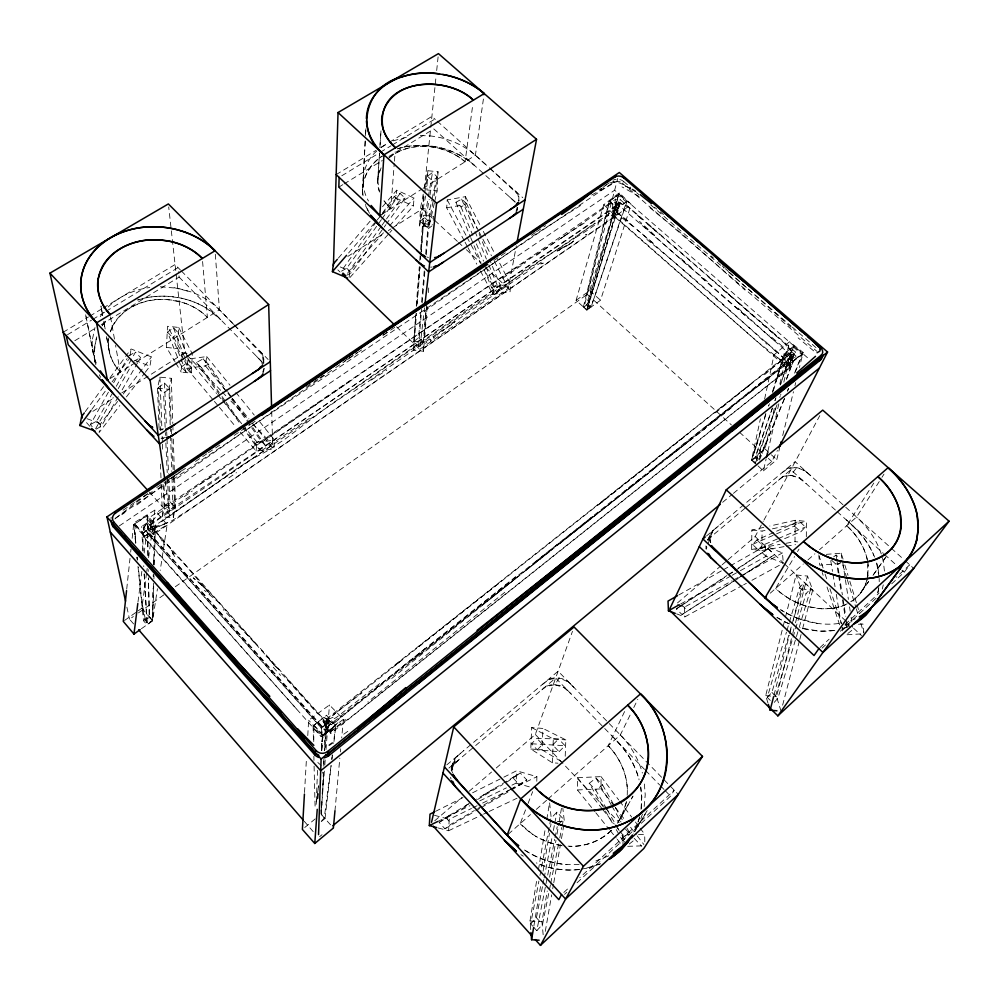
<?xml version="1.0" encoding="UTF-8"?>
<svg xmlns="http://www.w3.org/2000/svg" width="999" height="999" viewBox="0 0 999 999"><rect width="100%" height="100%" fill="white"/><g stroke="black" fill="none" stroke-linecap="round" stroke-linejoin="round"><path stroke-width="0.75" stroke-dasharray="5 3.75" d="M296.416 708.865L143.694 536.65L143.706 526.96L144.905 526.011L143.706 526.96M325.349 747.427L326.323 729.507M327.272 722.002L327.272 721.141M614.36 806.218L601.023 788.91L601.048 776.623L577.547 777.721L577.422 789.959L594.88 811.6M627.197 795.304C628.408 776.985 620.779 758.84 608.216 745.691L625.112 710.464M153.459 576.485L153.509 574.575M313.736 741.558L314.011 725.187L323.938 717.357L332.63 723.139L323.938 717.357L328.758 719.992M806.318 536.675L806.443 521.403L795.179 520.292L769.792 526.023M153.446 583.229L152.497 620.554L147.253 623.276L144.268 618.543L142.32 604.732M786.026 543.294L795.004 541.67L795.179 520.292M153.684 564.897L153.809 556.893M763.81 527.372L751.86 530.069L751.648 549.487L761.887 550.486L762.087 531.081L765.047 530.432M153.609 564.123L153.771 559.927M322.028 802.072L322.065 805.182M320.966 809.902L321.228 814.272L324.25 817.969L321.104 821.64L320.916 819.38M135.627 543.131L133.741 524.512L147.203 515.347L148.039 557.43L147.39 515.734L152.81 526.323L154.645 527.097L154.046 529.133L154.645 527.097L153.309 524.263L147.39 515.734L134.828 523.888L142.894 533.141L143.082 551.161M153.234 574.75L153.209 576.623M536.788 781.268L536.9 776.673L516.545 770.778L501.436 778.346M137.987 566.421L143.494 620.754L147.003 624.8L152.735 620.704L153.746 585.027M153.921 578.821L154.008 575.724M154.308 564.86L155.457 524.537L147.203 515.347M264.098 368.556L263.486 372.515M108.654 339.36C107.368 351.386 112.213 363.386 120.305 372.165L115.572 345.367M511.95 785.139L516.158 783.079L516.545 770.778M134.828 523.888L135.489 540.784M321.191 736.713L321.478 728.134L141.596 526.573L147.602 522.477L327.472 723.376L327.11 731.992L321.191 736.713L143.531 537.125L141.596 526.573M333.029 717.245L327.073 719.942L327.197 721.927L327.073 719.942L330.219 717.07L361.9 693.019M379.533 192.083C376.76 184.39 377.073 175.574 380.781 168.232M321.878 750.286L322.377 736.325L313.099 725.911L326.561 715.259L335.839 725.599L333.853 742.632M561.113 761.4L542.07 749.837L542.919 728.433L531.668 727.597L530.794 749.013L552.385 762.799L557.954 763.199M552.385 762.799L553.309 738.948L531.668 727.597M565.209 756.255L565.834 739.872L542.919 728.433M325.911 727.796L326.261 719.143L791.196 351.86L796.016 356.094L790.596 367.37L330.831 733.366L325.911 727.796L785.838 363.174L791.196 351.86M362.849 194.605C360.914 179.221 369.618 164.048 382.455 155.931C368.294 164.922 359.365 182.605 363.761 199.263M480.432 271.016L492.907 294.38L510.102 291.733L510.414 284.053L497.564 259.091M317.52 770.366L316.196 803.77M322.19 797.065L323.926 772.102M321.503 750.449L321.903 741.57L323.451 735.576L335.402 725.324L329.008 720.604M154.408 527.872L153.671 563.111M154.221 540.809L154.495 536.513L154.271 538.711M183.791 359.503L177.697 348.614L178.721 327.447L167.507 326.286L166.471 347.452L175 361.713M178.721 327.447L192.308 353.858L191.396 373.127L181.194 372.09L181.83 358.741M181.905 357.255L182.118 352.809L167.507 326.286M330.831 733.366L331.243 724.762L326.261 719.143M434.727 201.436L437.1 190.921L438.024 171.716L427.822 170.729L424.288 188.823M492.907 294.38L493.269 286.725L484.503 270.18M434.39 202.934L428.958 226.96L419.592 226.074L420.467 208.429L423.988 190.334M427.822 170.729L426.885 189.935L437.1 190.921M428.958 226.96L429.82 209.328L431.793 200.3M152.822 597.627L152.934 588.698M362.625 190.097L365.409 137.138M365.484 135.602L365.896 127.872M365.871 128.784L365.547 134.877M438.224 827.971L448.613 830.731L449.225 819.292L471.491 808.466M321.778 801.648L321.091 813.998L325.025 818.506L320.454 822.277M322.202 793.943L323.401 772.339M323.751 766.171L324.088 760.002M324.6 750.749L326.561 715.259M304.52 792.532L306.456 758.691M307.767 735.626L308.654 720.242L329.458 704.969L343.406 719.33L341.683 737.961M365.234 140.921L362.712 187.737M478.583 230.881L464.972 204.608L465.447 196.666L447.227 199.887L446.69 207.804L464.298 240.784M379.895 147.627L381.006 130.519L379.87 147.477M377.672 181.393L379.533 152.859M379.495 153.646L377.722 180.669L379.233 191.021M612.599 208.641L612.762 202.11L619.58 203.996L616.283 214.41L605.619 222.69L192.445 507.504L171.616 520.904L150.037 530.007L158.566 525.312M618.344 202.435L622.589 204.52M318.019 798.463L318.469 792.257M321.491 750.349L322.615 734.827L320.904 727.06L149.788 535.714L143.868 526.985L147.552 522.714L159.203 535.889L164.186 544.717L163.037 540.297L156.056 532.242M323.888 759.04L323.439 764.522M324.35 771.078L321.016 814.123L333.379 828.021M324.825 764.922L325.299 758.778M326.011 749.55L329.458 704.969M383.991 200.849L390.759 208.716L394.243 163.586M394.43 161.189L395.167 151.773M427.21 306.481L423.539 351.223L413.623 350.337L415.572 314.747M416.296 305.432L419.305 266.608M419.78 260.389L420.142 255.732M420.629 249.525L423.264 215.347L433.603 216.333L433.216 220.991M413.623 350.337L416.508 313.286M417.22 304.021L420.104 266.958M421.303 251.511L423.464 223.726L423.264 215.347M317.357 798.975L318.419 785.576M321.341 748.638L321.903 741.57L321.928 750.749M517.282 209.74L517.307 207.442M423.539 351.223L423.351 342.033L426.136 307.892M150.062 529.645L150.886 522.927L158.566 513.561L195.042 487.412L215.597 474.263M426.723 304.47L423.426 342.395L418.519 346.316L413.698 341.646L415.996 313.723M416.595 306.356L419.817 267.195M420.454 259.44L420.729 256.031M420.841 254.782L423.389 223.764L428.559 219.88L431.618 222.715M428.346 292.595L428.721 287.974M396.004 225.599L413.386 205.994L414.048 198.052L396.728 190.185L381.63 207.767M413.698 341.646L418.606 337.737L420.991 309.553M421.615 302.073L424.375 269.48M425.674 253.996L428.559 219.88M418.519 346.316L421.665 309.116M422.19 302.909L425.062 269.068M426.261 254.857L428.496 228.509L432.043 225.824M152.323 617.619L152.41 614.323M335.402 725.324L333.629 743.406M381.868 214.473L396.004 198.139L396.728 190.185M641.296 808.403L641.745 796.865L640.759 787.274M334.952 810.938L339.822 758.154M340.397 751.935L340.684 748.838M328.234 728.034L328.496 725.549L328.509 729.395L330.944 731.405L345.454 719.33M392.232 228.072L422.29 208.891L423.738 195.055M424.375 188.898L430.606 128.946M430.769 127.41L436.051 76.586M436.688 70.529L438.124 56.681M322.615 773.201L322.739 772.115M126.723 589.073L130.007 558.304M130.669 552.16L131.006 549.075M132.155 538.311L133.804 522.927L154.907 510.102L167.145 524.737L160.215 570.454M349.138 277.11L349.8 271.004L383.454 232.792M240.185 432.117L256.044 451.011L273.676 449.051L274.65 440.172L258.154 419.867M867.906 575.349L868.131 565.359M789.922 358.853L792.195 352.372L788.985 348.951M256.044 451.011L257.068 442.17L245.23 427.922M377.722 180.669L378.296 175.737L381.106 167.82M331.069 765.371L324.25 817.969M331.793 759.178L332.03 757.105M332.155 756.056L332.28 755.019M325.025 818.506L331.156 765.858M331.88 759.665L332.417 755.019M396.491 326.773L419.73 349.3L424.525 307.779M757.704 460.589L755.756 457.904L756.193 454.183L772.364 408.179M94.306 348.226L96.778 336.825M92.495 339.023L94.992 327.572M137.999 601.96L141.846 571.366M144.143 553.021L146.066 537.724L133.804 522.927M616.171 206.219L615.671 210.09L611.163 215.946L616.283 214.41L614.373 212.512M764.535 374.7L784.315 358.067L790.833 353.996L792.207 354.32L789.56 367.045L778.945 376.436L350.075 717.732L331.481 730.706M316.109 804.445L318.394 786.837M789.085 359.69L789.797 356.243M790.346 364.098L789.56 367.045L792.207 354.32M138.162 610.826L141.883 608.191L146.566 572.939M146.766 571.403L147.178 568.344M148.601 557.604L154.907 510.102M154.071 534.64L154.233 529.994M389.697 157.155C411.413 140.11 444.905 144.293 465.084 161.801L472.852 104.196M231.131 397.19L205.407 365.846L206.706 356.568L188.024 359.091L186.663 368.344L213.424 400.224M423.027 188.349L475.387 155.295L484.19 93.569M618.144 195.042L616.97 202.26L593.181 283.941L586.301 304.932L584.065 307.305L586.738 309.89L591.533 304.683L594.318 297.515L625.599 204.533L626.398 201.86L618.144 195.042L609.627 201.174L584.065 307.305M644.18 806.43L645.229 794.804L644.168 781.268M614.547 210.252L614.198 212.799L614.81 208.853L618.206 202.597M141.408 628.746L152.585 620.754L157.442 588.748M641.021 809.327L641.733 796.715L640.684 786.937M154.171 540.447L154.47 538.636M143.694 536.65L148.414 533.728L148.913 530.531L147.552 522.714L144.181 527.26M145.255 372.315L149.962 366.171L151.461 356.918L131.131 348.976L125.624 356.493M433.042 201.511L429.295 221.94L424.637 225.449L420.055 221.179L424.488 194.218M424.737 192.72L427.447 176.236L432.505 172.54L437.512 177.098L433.129 201.011M530.731 929.619L530.007 920.966L536.863 879.445M538.386 870.216L545.254 828.695M546.778 819.467L549.575 802.547L551.51 820.953M533.878 926.011L541.033 883.378M543.081 871.203L549.475 833.129M550.499 827.035L551.011 824M878.733 588.036L877.497 594.218M129.995 355.594L131.131 348.976M706.668 546.191L706.168 549.1L712.849 530.794L718.543 525.886M420.055 221.179L424.712 217.695L428.084 198.127M428.346 196.616L432.505 172.54M543.156 934.727L541.957 921.752L547.24 891.021M549.612 877.197L555.956 840.321M557.005 834.177L558.853 823.426M559.128 821.89L562.025 804.982M545.279 931.38L551.66 894.867M552.722 888.785L553.521 884.215M553.783 882.704L560.414 844.667M561.488 838.586L563.873 824.899M424.637 225.449L429.208 199.388M429.957 195.067L432.455 180.819L437.512 177.098M867.494 576.885L867.819 563.873M117.607 401.448L100.687 423.726L99.113 432.542L119.83 405.507M451.248 770.241L455.057 761.026L451.248 770.241L452.185 765.034L456.68 756.73L463.748 750.624M161.239 484.24L162.5 516.783L173.351 517.832L175.499 506.056L174.525 476.448M517.045 210.839L517.619 207.692M793.918 354.87L793.006 356.556L794.143 353.621L785.589 344.243L759.402 321.391M419.73 349.3L508.266 288.461L516.346 245.841M162.5 516.783L164.748 505.007L163.923 483.179M532.729 926.16L530.694 923.9L538.886 881.118M539.972 875.424L550.861 818.456L556.942 812.137L563.511 819.155L562.412 824.699M530.694 923.9L536.426 917.744L542.694 885.451M542.969 884.065L543.856 879.482M544.155 877.946L552.472 835.127M553.371 830.506L554.557 824.387M554.82 823.064L556.942 812.137M533.753 927.284L536.8 930.681L554.745 839.222M555.044 837.699L557.217 826.66M457.53 755.856A17.32 16.471 20.2 0 0 452.385 764.06L452.147 771.166A18.944 18.019 20.5 0 0 452.559 772.914M754.17 452.947L766.308 412.949M536.8 930.681L542.532 924.487L549.225 890.858M549.525 889.372L550.437 884.802M550.736 883.266L558.99 841.857M559.765 837.961L561.875 827.384M419.592 226.074L425.661 195.954M626.535 801.448L623.126 813.061L617.32 823.513M170.205 424.937L168.993 389.323L171.304 378.309L159.94 377.147L157.505 388.161L159.066 428.446M755.344 463.499L751.523 460.027L760.401 418.856M764.622 399.051L774.025 354.882L789.497 341.77L803.134 352.422L799.412 367.545M773.313 390.734L777.359 377.485M432.117 198.789L438.024 171.716M518.793 201.336L518.856 196.766A15.172 11.613 10.1 0 0 515.022 190.747M314.922 729.645L318.481 733.416L322.652 734.889L326.573 732.304L326.798 727.172L323.576 722.689L326.448 726.797L323.351 719.954L325.499 725.749L322.003 719.392L326.798 727.172M626.398 201.86L619.268 206.743L615.621 210.964L612.487 224.725L586.738 309.89M756.98 464.935L751.648 459.99L765.034 448.976L774.687 406.693M779.844 384.053L789.497 341.77M758.041 465.921L763.373 470.854L766.146 458.828M767.881 451.323L778.983 403.209M783.84 382.167L787.649 365.634L803.134 352.422M883.266 584.89L882.791 586.937A68.744 56.731 29.7 0 1 882.279 588.985M775.836 381.768L780.781 365.572L785.689 353.796L783.878 359.24M583.404 306.93L609.265 200.974L618.955 194.38L627.047 201.423L591.083 307.055L586.863 310.077L576.098 300.324L603.796 204.695L619.293 192.857L631.168 204.308L600.536 300.237L586.925 309.99L583.404 306.93L587.624 303.908L618.955 194.38M452.385 764.06L450.861 770.291A17.145 16.346 20.6 0 1 455.956 762.137M763.373 470.854L776.76 459.752L779.72 447.652M782.692 435.564L793.468 391.72M794.954 385.676L795.704 382.654M767.919 702.884L765.696 695.616L782.791 627.759M783.179 626.248L785.077 618.706M785.451 617.195L796.091 574.974L807.504 576.073L812.711 590.034L802.16 630.419M639.66 817.294L633.753 832.916M773.975 695.192L789.297 635.327M789.672 633.828L791.595 626.348M793.119 620.354L801.161 588.923L796.091 574.974M781.056 711.163L776.498 696.615L792.394 634.84M792.781 633.329L793.943 628.808M795.491 622.789L807.504 576.073M782.617 705.182L799.425 640.883M799.824 639.385L801.772 631.905M175.312 586.738L587.275 294.343L617.757 178.409M612.474 211.488L615.759 199.138L620.167 202.947L616.833 215.272L153.346 534.715L148.901 529.807L612.474 211.488L616.833 215.272M626.223 802.709L621.366 816.757L617.332 823.351M451.623 771.278L453.234 765.259L460.539 758.291M612.712 215.01L616.008 202.672L620.317 199.725L795.529 352.11L790.122 363.411L785.926 366.758L612.712 215.01L616.995 212.063L620.317 199.725M788.848 368.206L790.122 365.334M773.863 388.449L772.664 392.207M756.218 446.191L759.302 436.451M263.174 363.574L263.786 359.578L262.937 355.619A17.657 14.423 -1 0 0 259.99 351.198M639.722 816.77L637.449 824.562L633.541 833.116M770.304 700.399L767.282 697.452L786.45 632.117M786.887 630.644L799.525 587.574L804.357 582.467L810.851 588.511L798.401 630.044M767.282 697.452L771.89 692.407L804.357 582.467M775.549 695.941L806.031 593.656L810.851 588.511M114.91 518.968A7.617 6.469 -11 0 1 116.571 517.457L613.598 182.268A6.256 4.708 13.8 0 1 622.327 183.167L623.638 181.468A7.742 5.832 13.8 0 0 613.261 180.132M627.047 201.423L617.37 208.054L586.863 310.077L615.696 216.221L631.168 204.308M774.2 702.397L777.946 698.276L797.951 631.53M768.356 406.131L768.668 405.094M576.098 300.324L589.735 290.647L619.293 192.857M516.058 211.338L517.282 207.293M592.907 288.511L588.798 301.785M751.523 460.027L766.033 412.749M772.389 392.07L784.178 353.658L793.681 346.141L802.634 353.908L794.467 374.001M794.555 373.189L801.822 354.645L793.044 346.653L780.369 384.952M325.324 723.875L327.173 719.605M642.444 814.048L639.897 821.415L634.602 831.742L647.04 811.051M784.203 359.503L788.223 363.711L789.897 362.462L789.11 363.798L780.556 359.89L758.278 342.445L613.124 214.723L616.321 212.475L618.493 202.048L628.433 207.268L642.257 219.48M777.497 376.723L779.732 369.83L779.095 371.815M708.741 540.434L712.849 530.794L708.328 539.173M755.369 462.599L751.76 460.164L754.595 450.899M781.63 363.848L786.063 352.185L793.044 346.653M769.48 403.733L768.78 405.806M772.402 408.004L755.681 456.605L758.541 459.203M774.937 400.636L775.948 397.689M780.506 384.44L793.681 346.141M774.999 400.562L775.761 398.351M613.124 214.723L614.173 212.163M866.982 579.845C864.435 588.748 858.778 596.94 850.736 601.673M713.511 530.094A14.96 12.587 25.6 0 0 711.076 532.979L709.59 538.261L710.726 544.23M496.278 767.969L535.339 734.452L572.477 631.343M454.158 322.764L454.845 320.904L445.454 328.833L445.591 327.734L442.507 331.094L442.657 329.932L439.548 333.404L439.722 332.168L436.588 335.751L436.763 334.428L433.591 338.249L433.778 336.738L430.457 341.583L430.656 339.273L425.474 343.306M777.097 404.657L754.894 462.862M779.757 397.402L780.144 396.353M780.519 395.317L780.906 394.268M786.375 379.333L792.894 361.139L786.063 352.185M262.625 372.315L264.086 368.369M755.881 462.038L776.935 405.194M786.65 378.971L793.131 361.476L802.634 353.908M765.609 443.269L763.149 449.3M326.573 728.496L326.91 727.609M327.26 722.976L325.137 729.432L324.438 750.249M532.642 834.39L520.167 823.676L526.248 808.091M528.046 803.471L532.679 791.62M787.499 390.946L788.361 388.761M759.49 460.077L784.565 398.389M787.474 391.208L788.636 388.349M784.452 398.551L759.065 459.041M760.851 453.534L759.515 456.518M498.588 289.548L497.839 291.321L501.261 287.724L501.011 288.836L521.79 273.326M787.749 360.901L788.248 359.777M112.2 326.973L109.74 333.516C122.652 293.868 180.707 289.31 207.392 317.395L202.535 260.876M327.023 721.216L327.822 719.555L328.147 721.028M785.926 366.758L791.295 355.469L795.529 352.11M793.718 354.508L794.143 353.621L792.195 352.372M708.004 539.31L710.489 534.165M547.964 799.05L620.329 734.952L631.356 712.474M633.753 707.579L637.812 699.312M780.157 368.369L781.243 366.446M733.428 493.369L771.815 461.513L777.459 450.424M788.623 358.828L791.37 356.119M728.084 559.702L755.144 536.575L763.224 521.466M763.96 520.092L819.779 415.634M621.366 816.757L629.77 801.772M92.208 426.685L90.335 424.625L108.404 392.17M113.624 382.804L127.135 358.516M90.335 424.625L96.741 421.091L112.637 392.794M116.284 386.301L135.452 352.147L140.559 357.58L119.83 393.931M618.98 821.053L633.016 796.078M95.604 428.746L113.237 397.54M118.269 388.623L131.693 364.872M631.293 799.063L632.854 796.303M96.204 429.12L101.411 426.236L119.068 395.279M847.239 603.808C823.251 615.159 794.205 605.781 775.599 588.473L794.58 556.543M797.527 551.585L799 549.1M647.177 810.614L633.628 832.979M521.74 272.49L574.712 238.224L575.986 236.114M577.06 882.766L670.541 796.166L674.25 790.234L579.745 877.696M873.8 483.041L846.765 525.699C857.005 535.139 864.947 547.464 867.544 561.288M879.245 481.555L856.593 517.02L819.53 549.712M881.955 477.322L884.003 474.113M573.938 687.399L568.219 681.867L559.265 678.021L554.857 684.64L545.953 686.613L539.535 691.658M861.962 590.921L868.668 581.381M873.401 574.7L885.801 557.042M788.636 363.923L789.11 363.798M860.601 592.981L869.442 580.419M872.989 575.399L887.137 555.307M376.398 221.653L341.146 271.328L346.728 268.269L381.381 219.63M382.442 213.137L394.18 196.591L400.05 193.444L405.057 198.102L386.85 223.389M381.968 218.806L400.05 193.444M347.565 273.264L381.069 226.523M381.98 225.262L385.602 220.205M386.513 218.943L399.188 201.261L405.057 198.102M346.865 275.175L351.323 272.715L385.939 224.65M85.227 411.675L103.584 386.588M110.015 377.809L124.713 357.754M91.858 409.34L106.568 389.398M112.075 381.93L128.621 359.49M891.682 583.828L904.245 572.227L909.714 564.835L896.091 577.397M810.788 475.786L805.169 470.979L796.815 467.495L790.733 475.324L782.966 476.748L777.697 480.819M123.252 394.031L151.461 356.918M126.423 396.903L144.306 373.551M790.446 360.976L793.293 355.931L789.759 362.674M338.336 258.142L370.554 220.654M348.576 252.997L375.824 221.478M376.823 220.317L380.869 215.647M389.573 225.836L414.048 198.052M350 277.485L388.848 233.666M389.872 232.517L391.908 230.207M558.453 824.45L563.511 819.155M150.462 524.825L170.292 509.478L284.066 433.029L619.58 203.996M773.763 532.455L756.867 539.972L752.484 544.443L758.191 549.775L800.723 531.868L805.456 526.985L799.113 521.178L774.625 532.067M752.484 544.443L794.38 526.036L799.113 521.178M758.191 549.775L762.574 545.279L778.009 538.698M152.772 529.158L157.892 524.213M559.103 751.698L565.022 745.691L558.603 738.985L536.875 738.373L531.48 743.768L537.237 749.837L559.103 751.698L552.684 744.967L558.603 738.985M787.874 365.572L785.127 368.356L789.385 366.171L787.874 365.572L784.715 366.508M537.237 749.837L542.619 744.417L536.875 738.373M376.735 151.061C362.512 163.112 359.078 185.002 368.456 201.011M707.654 540.359L713.498 534.715M335.027 722.464L390.209 676.286L518.668 574.325M611.613 830.231C600.674 841.208 585.002 846.827 569.605 846.415M715.496 412.799L754.869 380.819L784.115 358.753L781.855 360.314M752.11 383.004L417.42 647.689L500.474 581.967M563.811 892.457L569.492 887.187M564.522 894.392L566.808 892.269M820.017 647.564L829.108 639.185M845.004 624.525L879.058 593.106M822.04 648.139L825.461 644.979M840.309 631.268L876.835 597.539M508.279 834.202L530.457 814.56M536.288 809.39L546.803 800.087M770.254 593.181L803.308 564.023M807.941 559.939L814.897 553.808M611.251 830.406C599.974 841.495 583.828 847.189 568.106 846.141M434.715 820.778L461.95 797.427M469.055 791.333L491.545 772.04M677.484 602.921L721.028 565.734M722.202 564.722L726.91 560.701M335.489 713.249L333.054 715.159L421.516 644.492M337.924 722.752L333.204 726.585M446.79 764.897L558.129 671.191L678.309 794.392M448.913 768.094L555.656 678.059L644.53 769.417M707.604 539.66L745.654 507.717M745.903 507.517L790.846 469.792L835.976 510.551M706.468 536.001L795.154 461.713L903.933 559.627M319.63 836.687L322.028 834.689M722.639 502.322L732.23 494.355M304.732 827.522L315.197 818.905M746.802 387.649L749.587 385.364M781.405 366.221L758.428 384.453M391.658 678.521L539.173 559.477L675.511 451.598M756.031 386.363L747.552 393.169M504.77 592.295L367.807 701.997M508.079 583.391L425.924 649.512M388.112 158.629C409.765 140.06 444.343 143.544 465.084 161.801M571.366 242.907L573.751 240.984L568.468 244.917L561.575 248.239L571.366 242.907L568.706 244.73M398.751 662.549L394.98 665.571L402.51 659.552L399.163 662.237M379.682 683.616L336.263 717.544L330.869 720.379M148.339 494.73L154.957 489.435M598.389 504.97L688.611 433.479M601.623 502.422L604.033 500.487M425.224 648.463L372.777 690.921M422.202 652.472L410.989 661.388M677.534 449.075L649.962 471.053M115.797 518.106L149.625 492.407M569.542 534.865L592.557 516.495M483.966 603.883L519.03 575.899M677.971 449.85L693.044 437.812M713.898 421.64L731.056 408.129M640.596 478.471L624.8 490.971M559.89 543.581L640.971 479.245M644.105 476.76L653.446 469.33M668.843 457.117L705.207 428.484M322.377 736.325L335.839 725.599M629.233 844.043L633.853 840.371L632.142 837.349M321.478 728.134L327.472 723.376M331.243 724.762L796.016 356.094M163.037 484.39L164.098 506.143L169.006 511.575L174.75 507.03L173.351 474.488M566.208 537.499L535.689 561.5M525.924 570.429L549.787 551.585M624.662 842.082L621.628 838.873L627.797 834.003L625.524 830.007M164.098 506.143L169.842 501.623L168.868 480.057M696.028 435.452L716.57 419.355M681.168 445.816L747.102 393.831L769.929 377.297M782.13 365.434L791.77 356.993L791.945 356.069L790.771 355.806L788.998 357.317L791.77 356.993L790.771 355.806L792.082 354.995L790.833 353.996M777.971 375.949L787.412 368.893M847.814 633.491L852.959 629.495L852.397 625.711M846.478 620.766L846.965 623.9L841.82 627.884L843.818 629.757M704.482 427.722L788.885 362.175M606.68 808.978L595.779 790.159L602.584 784.939L596.028 778.096L589.223 783.291L604.657 809.764M838.173 572.739L836.975 565.134L841.445 561.788M137 504.895L174.95 475.824M481.019 807.741L519.755 785.139L526.748 779.907L520.317 773.051L476.373 799.25M187.138 356.281L178.559 333.117L173.451 327.797L167.495 332.105L181.343 366.97L186.026 371.903L191.433 367.869L187.675 357.729M165.147 427.41L163.574 393.119L169.68 388.561L164.485 383.029L158.366 387.562L160.452 430.681M343.406 719.33L322.615 734.827L308.654 720.242M449.138 815.496L439.16 822.389L444.942 828.795L451.523 823.9L474.363 810.551M506.518 782.292L520.317 773.051M833.641 556.855L836.088 555.032L839.322 557.991M181.343 366.97L186.751 362.962L185.402 359.403M261.763 442.345C369.043 368.107 475.949 293.256 585.439 222.302M542.182 684.602L549.35 679.357L559.265 678.021M176.998 478.421L333.204 369.318M741.57 576.298L774.487 554.645L768.119 548.713L737.749 568.506M186.026 371.903L172.602 337.45L178.559 333.117M679.582 606.568L676.298 608.953L682.055 614.547L774.487 554.645M579.77 233.803L594.792 223.127M680.406 605.968L726.885 575.586M734.989 570.729L768.119 548.713M184.241 496.653L192.233 491.071M797.876 357.492L801.822 354.645M343.756 734.228L348.639 730.731M309.378 418.394L261.276 450.849M353.746 391.583L441.458 330.819M143.494 620.754L149.213 616.67L148.451 577.697M782.167 472.589L788.086 468.369L796.815 467.495M536.475 255.382L554.457 242.545M176.124 475L185.489 468.344M496.378 289.797L327.46 406.843L285.302 438.911L266.408 451.398L250.087 460.089L238.611 467.445L161.151 522.04M124.5 620.504L136.913 611.7M133.604 623.925L129.533 619.218L133.354 616.52M138.436 612.899L165.135 593.955M622.352 183.142L816.87 351.298M564.947 235.589L560.776 238.524L612.762 202.11M121.803 514.697L125 512.45M502.622 278.296L525.549 262.65M380.894 147.652L387.887 143.282M424.288 311.238L533.966 235.302L582.305 204.433M199.188 484.677L320.467 401.461M228.833 477.897L236.501 472.627M451.148 324.225L541.371 262.213M142.894 533.141L152.81 526.323M143.531 537.125L149.463 533.054L147.04 519.193L615.759 199.138M335.701 367.607L345.604 360.839M390.584 330.157L395.354 326.898M324.538 398.738L349.75 381.506M153.346 534.715L151.536 524.15L620.167 202.947M142.919 550.736L141.983 533.766L155.457 524.537M149.188 491.945L170.08 515.047L272.652 444.742L271.678 410.464M348.064 359.165L357.892 352.447M359.116 351.623L361.551 349.962M383.379 335.077L388.186 331.793M119.318 525.899L614.647 190.222L808.815 358.841M123.102 510.202L134.728 502.372M136.026 501.51L147.652 493.668M156.693 487.574L164.448 482.355M165.747 481.493L177.372 473.651M178.659 472.789L183.828 469.305M195.467 461.476L207.093 453.646M208.379 452.772L220.017 444.942M234.228 435.364L249.725 424.925M251.024 424.051L256.194 420.567M306.581 386.625L318.219 378.796M319.505 377.934L324.675 374.45M344.056 361.388L347.939 358.778M349.225 357.917L358.266 351.823M382.817 335.289L387.987 331.805M493.943 260.439L505.581 252.61M531.418 235.202L535.289 232.592M536.588 231.731L545.629 225.637M605.069 185.602L610.239 182.118M608.741 215.097L587.687 230.157L574.712 238.224M169.955 478.783L174.6 475.711M728.171 574.75L733.328 571.391M676.298 608.953L727.16 575.824M728.471 574.974L733.678 571.578M682.055 614.547L740.396 577.047M347.802 256.443L383.092 233.916M388.311 230.582L390.934 228.908M92.857 411.326L113.886 397.964M121.766 392.944L184.852 352.847L168.706 206.98M381.88 214.323L421.715 189.186M109.865 378.721L135.115 362.849M136.438 362.013L219.443 309.815L215.06 250.749M146.066 537.724L167.145 524.737M338.823 187.125L342.782 184.703M344.093 183.903L382.355 160.464M388.961 156.418L433.816 128.933L515.247 202.048M74.825 340.721L94.63 328.646M101.224 324.613L179.121 277.098L178.534 271.678M336.163 174.588L376.061 150.35M381.381 147.115L388.037 143.069M389.36 142.27L431.918 116.408L435.352 119.48M341.795 175.762L379.021 153.084M380.357 152.273L390.996 145.792M392.32 144.98L434.877 119.056M67.507 334.715L91.496 320.167M92.82 319.355L104.82 312.075M106.144 311.263L178.097 267.62L178.384 270.329M63.174 332.255L88.486 316.945M89.81 316.134L101.811 308.878M103.134 308.079L175.075 264.535L180.482 270.067M465.871 805.506L469.293 803.471M483.216 795.167L493.956 788.76M512.462 777.734L516.308 775.436M468.381 804.02L445.741 817.519L451.523 823.9M439.16 822.389L468.294 805.044M477.572 799.525L502.872 784.465M242.183 426.66L254.495 443.981L259.415 449.15L265.484 445.579L250.324 423.976M483.953 269.293L491.708 287.824L496.503 292.282L501.798 289.198L490.147 260.789M254.495 443.981L260.577 440.434L265.484 445.579M477.722 808.578L481.206 806.543M483.766 805.044L510.164 789.61M510.626 789.335L526.748 779.907M444.942 828.795L474.363 811.625M475.674 810.863L479.682 808.528M491.708 287.824L497.002 284.752L501.798 289.198M602.847 187.6C613.561 177.897 620.217 182.73 630.956 188.998M678.845 594.954L722.115 570.466M723.463 569.705L728.87 566.645M730.219 565.884L765.371 545.991L782.442 552.909L783.179 561.713M751.76 460.164L755.756 457.904M680.656 603.995L730.881 575.973M732.242 575.212L739.023 571.428M740.384 570.666L766.183 556.281L783.303 563.174L751.847 580.344M208.404 364.223L203.209 358.803L196.528 362.475L201.736 367.919L208.404 364.223L227.135 390.921M677.559 604.657L684.352 607.205L732.03 580.819M733.403 580.057L738.848 577.047M740.209 576.286L782.442 552.909M466.758 203.759L461.663 199.113L455.919 202.26L461.014 206.918L466.758 203.759L476.823 228.296M676.623 613.861L684.814 616.907L742.269 585.564M743.631 584.815L746.365 583.329M133.729 361.263L140.559 357.58M128.634 355.819L135.452 352.147M608.703 855.881L592.519 862.212M563.898 247.29L566.283 246.104M435.502 811.363L462.974 797.602M472.589 792.794L500.062 779.033M144.181 574.175L147.253 623.276L145.392 619.492L149.563 617.419L148.339 578.396M437.712 821.49L469.93 805.718M479.732 800.911L506.356 787.886M472.889 807.791L477.06 805.756M482.629 803.059L509.065 790.197M510.452 789.522L536.9 776.673M448.613 830.731L482.13 814.809M483.528 814.135L487.724 812.15M489.11 811.488L517.045 798.213M328.721 719.168L327.073 719.942L326.685 722.277L328.384 726.773M543.094 263.311L540.734 263.886L545.267 262.325M163.037 524.662L167.57 522.652L155.931 527.772M591.745 194.98L615.147 182.555L613.686 181.393M778.296 538.573L805.456 526.985M848.463 626.385L844.592 627.996A71.229 58.953 29.7 0 1 841.882 628.821M600.411 189.248L602.035 188.599L598.064 189.723M599.65 864.172L584.29 868.78M393.119 140.847L409.802 136.351M320.904 727.06L325.187 725.411M137.937 300L143.519 298.364A68.544 55.245 -4.4 0 1 170.317 296.516L179.87 297.889A76.211 61.563 -4.6 0 1 206.781 308.441L220.754 319.717M397.952 148.664C423.838 140.859 453.671 147.128 474.001 165.022M371.191 380.045L386.763 370.229M772.439 528.821L806.443 521.403M751.648 549.487L780.044 544.368M446.69 207.804L464.972 204.608M761.887 550.486L784.839 546.503M786.375 546.228L795.554 544.642M787.799 363.374L788.536 363.261M161.076 438.274L165.459 437.562M493.269 286.725L510.414 284.053M579.77 869.33C565.072 871.265 549.825 868.855 536.276 862.874M581.218 869.105L587.05 868.193A77.647 72.615 34.5 0 0 600.686 863.698M186.663 368.344L205.407 365.846M838.848 623.463C825.336 625.386 811.475 623.351 798.725 618.668M833.878 630.519L819.679 631.156L801.435 628.146M832.704 608.341L821.628 608.816L807.379 606.455A63.611 52.385 29.2 0 1 775.636 588.436M257.068 442.17L274.65 440.172M578.958 869.567C564.847 871.215 550.362 868.93 537.262 863.473M159.353 429.27L163.499 428.908M826.248 554.358L841.233 553.196L843.044 559.103M155.744 299.638L166.696 299.488L180.082 301.735A61.576 49.563 -4.5 0 1 207.342 317.42M845.017 625.087L849.487 624.812M858.428 624.263L862.899 623.988L863.985 633.741L844.53 634.902M579.133 864.485L566.92 864.547A85.04 79.283 33.3 0 1 523.289 849.175A85.052 79.296 33.3 0 0 566.92 864.647M577.422 789.959L601.023 788.91M620.054 831.368L622.951 835.027L629.17 834.814M638.486 834.502L644.705 834.29L644.83 844.33M627.697 846.315L644.855 845.766M430.444 267.108L431.955 267.095M789.173 355.045L792.082 354.995M160.727 429.682L162.425 429.657M161.975 438.336L163.661 438.311M420.304 135.514L429.745 135.939M160.34 286.763L177.572 288.249L191.071 291.92A79.77 64.223 -4.6 0 1 219.405 309.827L232.268 323.014M531.48 743.768L565.022 745.691M530.007 920.966L541.957 921.752M557.242 821.353L564.398 821.852L562.824 808.054M553.309 738.948L565.834 739.872M530.794 749.013L542.07 749.837M413.536 341.159L423.351 342.033M765.696 695.616L776.498 696.615M420.467 208.429L429.82 209.328M423.464 223.726L432.417 224.575M164.748 505.007L175.499 506.056M801.161 588.923L812.711 590.034M751.86 530.069L762.087 531.081M795.004 541.67L797.814 541.945M157.505 388.161L168.993 389.323M166.471 347.452L177.697 348.614M182.118 352.809L190.846 353.708M562.262 845.816L547.502 842.095L535.464 836.213M817.269 623.388L798.626 618.631A82.293 67.72 29.2 0 1 780.656 609.777M174.188 287.687L191.146 291.945M561.351 845.504C545.641 843.293 531.018 835.164 520.167 823.676M426.948 257.08L428.459 257.442M434.44 815.309L449.225 819.292M516.158 783.079L529.295 786.837M790.733 475.324L799.55 478.259L806.081 483.553M554.857 684.64L564.385 687.824L571.066 693.893M87.013 418.706L100.687 423.726M134.99 360.364L149.962 366.171M340.184 266.92L349.8 271.004M396.004 198.139L413.386 205.994M630.169 188.249L623.126 185.227M619.268 206.743L609.627 201.174M780.244 359.702L782.017 360.739L778.471 358.291L780.556 359.89M586.301 304.932L589.66 306.918M639.035 196.453L621.99 186.888M621.003 204.171L618.493 202.048M520.904 854.644L523.314 856.205M649.974 207.804L681.368 233.391L745.054 290.097M646.877 239.448C688.074 273.014 728.259 308.117 767.132 344.305M654.482 207.28L656.842 209.103M622.102 217.932L635.651 228.496M627.822 220.704L616.321 212.475M774.025 354.882L787.649 365.634M813.673 350.886L798.151 337.874M701.373 277.66L748.214 318.294M148.414 533.728L152.835 537.387L326.573 732.304M652.909 242.844L637.325 229.97M474.625 165.572C457.505 150.237 433.616 143.381 410.901 145.929A61.788 47.328 7.3 0 0 397.302 148.888M707.342 281.481L685.439 263.424L640.471 223.376M639.06 216.508L659.64 234.503M708.953 277.335L730.606 296.079M647.727 224.088L712.562 280.332M637.312 215.06L640.809 217.957M200.774 584.128L210.127 594.068L203.821 586.625L193.219 577.809L208.779 591.445L255.844 644.118L223.277 609.577M219.555 603.109L204.37 590.322M660.277 211.838L663.473 214.523M782.542 346.478L769.13 335.015M691.32 267.495L678.908 256.668M723.189 289.71L776.26 335.939L774.237 334.166M649.325 225.387L651.211 226.998M774.213 340.597L736.163 306.431M623.626 181.468L630.706 187.587M636.6 192.682L638.96 194.718M650.761 204.907L723.913 268.082M728.633 272.165L791.171 326.161M792.357 327.185L818.306 349.6M728.808 294.48L739.672 303.971M616.008 202.672L791.295 355.469M609.265 200.974L617.37 208.054M784.178 353.658L793.131 361.476M616.995 212.063L790.122 363.411M317.844 762.512L321.178 765.434M737.737 302.285L755.756 318.206M785.838 363.174L790.596 367.37M654.657 235.227L639.472 221.303M710.988 255.869L713.323 257.942M729.632 272.515L746.927 287.924M748.051 288.923L794.367 330.282M589.735 290.647L600.536 300.237M722.252 265.896L724.325 267.757M725.361 268.694L728.471 271.478M437.187 121.116L522.777 197.677M475.387 155.295L487.949 166.608M490.122 168.569L517.932 194.418L518.931 200.699M905.094 560.664L913.71 568.419M837.125 511.6L883.416 553.421M884.565 554.457L897.302 565.958M901.922 570.142L904.245 572.227M587.275 294.343L731.443 424.95M739.522 432.267L763.736 454.208M768.356 458.379L771.815 461.513M587.624 303.908L591.083 307.055M846.228 519.817C857.691 529.645 867.856 541.321 873.788 555.344M427.447 176.236L432.455 180.819M509.502 196.89L513.748 200.774M765.034 448.976L770.366 453.871M771.428 454.845L776.76 459.752M794.38 526.036L800.723 531.868M831.58 560.189L836.975 565.134M273.451 664.597L279.483 670.267L266.046 656.068M422.29 208.891L433.603 219.355M434.74 220.404L457.355 241.346M458.491 242.395L461.888 245.542M466.408 249.725L481.118 263.336M485.639 267.52L508.266 288.461M785.127 344.405L786.812 345.966M424.712 217.695L429.295 221.94M765.996 341.92L777.959 353.621M394.18 196.591L399.188 201.261M423.389 223.764L428.496 228.509M755.144 536.575L783.441 562.924M784.565 563.973L849.063 624.025M853.596 628.234L861.513 635.614M756.867 539.972L762.574 545.279M846.965 623.9L850.961 627.634M170.517 548.551L163.037 540.297L170.517 548.551L176.186 559.677M762.374 552.884L768.743 558.828M799.525 587.574L806.031 593.656M775.037 349.775L788.273 362.837M323.451 735.576L314.011 725.187M328.509 729.395L330.944 731.405L328.496 722.439M346.728 268.269L351.323 272.715M418.606 337.737L423.426 342.395M603.796 204.695L615.696 216.221M337.849 269.905L340.06 272.053M681.78 604.982L687.537 610.564M771.89 692.407L777.946 698.276M281.531 673.513L317.058 713.124M181.343 270.941L233.679 324.35M234.503 325.187L268.132 359.503M179.121 277.098L262.937 362.874M234.116 324.912L262.862 355.494L263.511 362.837M645.616 770.529L659.702 785.014M660.789 786.138L664.035 789.472M665.122 790.584L670.541 796.166M390.759 208.716L384.153 201.011M611.688 735.664C624.275 747.826 634.852 762.687 639.023 779.894M256.431 356.231L260.776 360.764L261.875 363.299M255.532 643.793L273.738 664.123L270.304 660.202M152.085 620.117L149.563 617.419M167.495 332.105L172.602 337.45M186.988 355.082L221.254 390.946M222.327 392.07L226.611 396.553M230.894 401.036L248.027 418.968M252.31 423.451L272.652 444.742M589.223 783.291L595.779 790.159M186.751 362.962L191.433 367.869M535.339 734.452L604.095 806.717M605.169 807.854L619.143 822.527M625.586 829.307L629.882 833.828M634.178 838.336L641.695 846.24M620.329 734.952C630.681 745.579 638.461 758.753 642.394 773.076M158.366 387.562L163.574 393.119M617.207 741.333C627.447 751.872 635.139 764.947 639.01 779.158M513.324 778.246L519.755 785.139M608.216 745.691C620.242 758.041 627.722 775.062 627.397 792.407M96.741 421.091L101.411 426.236M169.842 501.623L174.75 507.03M536.426 917.744L542.532 924.487M147.04 519.193L151.536 524.15M86.526 422.627L90.709 427.26M149.463 533.054L327.11 731.992M287.1 678.796L323.201 719.342L325.499 725.749M184.253 573.389L188.374 577.996L181.081 569.767M133.741 524.512L141.983 533.766M149.213 616.67L152.735 620.704M304.208 821.24L313.349 831.805M203.821 586.625L182.954 562.412L170.829 549.925L173.077 554.295M141.883 608.191L152.585 620.754M788.211 347.415L789.36 348.763M214.41 401.411L218.381 406.131M219.368 407.317L236.226 427.385M188.024 359.091L216.633 393.506M217.62 394.692L221.566 399.45M222.552 400.636L241.296 423.176M232.118 398.401L248.938 418.906M252.897 423.726L273.676 449.051M206.706 356.568L230.007 385.227M235.826 392.395L254.27 415.097M595.854 812.799L609.427 829.632M610.401 830.831L616.221 838.049M617.195 839.247L623.014 846.453L622.951 835.027M577.547 777.721L601.698 808.203M602.659 809.427L614.26 824.05M615.222 825.274L619.093 830.157M149.788 535.714L151.985 538.498L149.001 534.527M615.309 807.454L624.837 819.817M630.556 827.234L636.276 834.64M637.225 835.876L643.893 844.53M601.048 776.623L618.693 799.937M619.63 801.161L631.705 817.107M635.414 822.015L639.135 826.922M640.059 828.159L644.705 834.29M152.46 528.234L154.833 531.793M201.736 367.919L219.218 392.545M222.028 396.503L225.162 400.911M226.061 402.185L241.383 423.763M243.768 427.11L259.415 449.15M196.528 362.475L225.075 402.597M225.961 403.858L241.121 425.174M203.209 358.803L228.197 394.355M231.618 399.225L260.577 440.434M227.647 391.658L231.593 397.277M232.48 398.551L249.425 422.702M175.774 363.012L181.194 372.09M790.022 356.593L790.509 357.53M605.431 811.088L613.336 824.65M616.233 829.607L621.628 838.873M607.092 809.689L616.795 826.46M617.569 827.796L619.13 830.494M621.99 835.414L624.825 840.321M596.028 778.096L611.151 804.719M611.912 806.043L620.991 822.015M602.584 784.939L623.563 822.14M626.985 828.208L630.681 834.739M184.553 360.876L191.396 373.127M465.022 242.158L467.232 246.278M467.969 247.665L476.773 264.148M447.227 199.887L466.233 235.727M466.958 237.1L480.844 263.286M479.295 232.268L482.155 237.799M482.879 239.186L491.471 255.781M494.343 261.313L510.102 291.733M369.443 213.299L365.334 204.458M465.447 196.666L480.444 225.799M483.291 231.343L494.717 253.534M367.894 210.639L365.771 206.106M615.671 210.09L616.982 212.862M455.919 202.26L470.229 236.488M470.691 237.587L480.969 262.163M461.014 206.918L472.839 235.377M476.398 243.918L483.553 261.151M485.851 266.683L496.503 292.282M461.663 199.113L486.401 259.053M488.748 264.772L497.002 284.752M479.021 233.666L488.948 257.867M173.451 327.797L185.165 358.741M614.36 207.617L615.621 210.964M822.189 572.464L823.164 575.374M827.035 587L839.647 624.812M818.755 554.932L823.126 568.119M825.062 573.988L827.484 581.306M829.907 588.636L841.545 623.801M327.697 723.076L328.084 724.312M846.84 578.134L842.332 563.498L819.767 565.184L818.905 556.393M847.289 579.595L855.868 607.404M856.318 608.866L858.116 614.722M860.826 623.501L863.536 632.28M844.854 564.997L848.001 575.324M849.812 581.218L856.58 603.334M857.03 604.807L859.739 613.661M87.825 325.562L95.879 364.972M145.392 619.492L141.995 603.046L138.337 567.357M709.64 537.637L711.5 545.791M126.885 607.18L129.533 619.218M876.76 563.673L878.995 577.222M85.639 314.785L95.479 364.223A77.31 62.375 -4 0 1 94.181 348.226M86.039 316.583L86.925 321.091M106.831 338.012L109.278 351.461M101.024 306.593L102.672 315.572M103.771 321.378L105.145 329.046M106.518 336.538L108.716 348.514M102.647 315.259L100.961 305.981M104.333 324.425L105.157 328.971M110.564 316.92L114.972 341.958M878.034 568.818L878.845 574.175M830.743 560.664L832.504 571.403M832.979 574.288L835.027 586.675M836.275 594.243L841.071 623.301M838.648 575.749L841.32 592.532M842.519 600.074L845.216 617.057M846.128 622.852L846.852 627.409M836.088 555.032L836.663 558.678M836.812 559.627L838.985 573.401M839.235 574.924L842.369 594.83M843.019 598.876L845.753 616.258M842.794 562.474L848.388 599.375M849.525 606.83L850.186 611.213M851.111 617.257L851.81 621.878M165.085 481.306L170.08 515.047M706.118 548.901L705.881 545.929M841.233 553.196L842.182 562.025M452.185 765.034L453.221 774.762M842.319 628.046L842.607 630.831M137.425 558.429L137.525 559.44M137.038 557.105L137.35 560.214M135.589 541.808L135.689 542.844M94.78 360.439L94.131 352.859L96.279 338.399A67.62 54.47 -4.3 0 1 97.203 335.689M765.371 545.991L766.183 556.281M262.862 355.494L263.374 362.837M884.465 571.091L883.278 561.388A81.319 67.32 29.3 0 0 856.505 517.107M152.76 609.865L152.597 605.669M143.719 565.759L143.769 566.708M144.193 573.888L147.003 624.8M684.352 607.205L684.814 616.907M165.384 432.604L165.509 435.452M165.859 442.994L167.22 472.602M167.432 477.372L169.006 511.575M164.485 383.029L166.433 426.161M166.683 431.668L166.87 435.914M166.995 438.736L168.581 473.901M169.68 388.561L171.141 422.852M171.416 429.095L171.741 436.888M171.803 438.324L173.214 471.178M160.452 464.085L160.989 478.034M159.94 377.147L161.938 430.169M162.175 436.401L162.4 442.632M162.462 444.193L162.762 451.998M263.661 358.229L263.861 363.948M170.255 426.486L170.517 434.228M170.579 435.776L171.778 471.378M171.99 477.572L173.351 517.832M171.304 378.309L172.79 423.489M172.839 425.05L173.089 432.829M173.302 439.061L174.313 470.217M321.241 802.209L321.616 812.786M313.099 725.911L313.474 741.37M313.873 756.268L313.973 760.439M314.086 766.121L315.122 807.991M148.202 569.505L148.227 571.49M879.182 578.471L879.22 581.68M273.251 667.257A492.395 50.574 46.5 0 1 280.532 675.399M451.585 324.538A508.066 364.111 -0.1 0 1 441.908 331.156M792.906 361.338A183.716 92.308 -59.8 0 1 797.864 357.679M613.598 182.255A1.486 0.849 57.6 0 1 612.849 181.081M110.939 518.406A9.478 8.042 -10.9 0 1 111.214 517.207M570.392 683.753A18.419 16.858 24.3 0 0 561.7 678.533L554.62 677.871A16.833 15.385 24.3 0 0 545.953 681.43M567.782 690.534A18.244 16.733 24.6 0 0 559.178 685.351L552.172 684.69A16.671 15.285 24.5 0 0 543.581 688.236M451.024 779.07A18.756 17.882 20.8 0 1 450.624 777.334M120.454 372.065A60.252 48.439 -3.9 0 1 108.679 337.974M102.572 325.224A67.62 54.47 -4.3 0 1 107.305 319.081M96.329 363.137A77.997 62.7 -3.8 0 1 92.37 339.023M100.262 316.646A65.996 52.947 -4.3 0 1 103.933 311.613M108.192 306.968A65.996 52.947 -4.3 0 1 149.788 287.5M112.125 326.948A51.586 41.421 -4.2 0 1 155.732 299.563M260.327 360.214A17.495 14.348 -1.1 0 1 262.675 363.386M220.092 319.081A79.071 63.899 -4.7 0 0 192.083 301.286C179.021 296.603 164.835 295.067 151.074 296.953A65.41 52.672 -4.4 0 0 137.525 299.962M101.998 325.949A65.41 52.672 -4.4 0 1 105.619 320.941M100.637 377.347A77.31 62.375 -4 0 1 99.301 374.8M429.757 135.876A67.845 51.848 7.3 0 1 475.312 155.345M513.311 200.312A15.047 11.563 10.1 0 1 514.947 202.035M846.64 525.799A62.737 51.886 29.3 0 1 868.281 565.372M878.783 587.574A70.38 58.292 29.8 0 1 877.234 595.092M834.814 630.357A71.229 58.953 29.7 0 1 817.719 631.018L807.504 629.582A78.759 65.085 29.4 0 1 800.012 627.722M789.31 623.851A78.759 65.085 29.4 0 1 777.06 617.457M855.306 618.793A68.744 56.731 29.7 0 1 849.025 621.203M798.713 618.681A82.28 67.707 29.2 0 1 780.731 609.815M867.981 575.374A53.684 44.306 29.6 0 1 849.962 602.447M845.491 604.795A53.684 44.306 29.6 0 1 832.741 608.441M807.279 472.627A17.857 14.498 26 0 0 802.122 469.18L795.803 467.332L788.448 468.144A14.598 11.838 25.9 0 0 785.239 470.017M851.573 524.825A80.582 66.921 29.5 0 1 874.587 557.092M876.647 562.974A80.582 66.921 29.5 0 1 878.146 568.818M802.846 480.631A17.695 14.411 26.1 0 0 797.726 477.21L791.47 475.374L784.178 476.186A14.473 11.776 26 0 0 780.993 478.046M708.091 539.61A14.835 12.512 25.8 0 1 709.789 537.824M789.123 623.788A81.543 67.333 29.4 0 1 776.223 616.957M847.14 627.16A68.119 56.394 29.9 0 1 841.795 628.92M150.612 523.688L150.325 526.398L150.886 522.927L150.612 523.688M585.651 234.84L586.8 234.44L585.651 234.84M561.925 248.077L556.668 251.76L561.925 248.077M559.403 249.787L556.992 251.011L561.625 248.801L559.403 249.787M135.852 543.044L134.603 530.919L135.764 543.081M137.288 559.215L137.088 557.192L137.3 559.265"/><path stroke-width="1.5" d="M333.429 265.609L338.037 112.537L438.449 53.621L536.55 139.298L516.92 242.807M339.136 177.385L338.823 187.125L428.671 271.89L523.276 209.253M318.531 834.602L321.116 759.015L106.943 516.895L619.305 172.502L827.559 352.023L778.87 447.664M366.383 118.606C367.57 83.392 409.453 68.469 439.485 73.926M861.2 562.724L852.372 562.849L840.359 561.126A67.07 54.071 28.2 0 1 803.558 541.47C825.711 562.2 864.535 572.464 889.41 550.799C911.375 529.495 898.888 493.706 877.884 476.598M328.634 755.756L328.708 753.383L327.535 751.535A8.017 7.58 -7.1 0 1 316.221 750.636L113.948 522.19A7.655 6.494 -10.8 0 1 115.622 512.949L614.959 177.01A6.281 4.708 13.8 0 1 623.738 177.909L820.429 347.54A6.718 5.207 22.7 0 1 821.141 355.244A1.573 0.962 49.7 0 1 821.852 357.155L820.354 360.102L328.571 755.881L327.66 755.331M304.433 794.068L302.397 829.432L314.772 843.481L333.379 828.021L334.952 810.938M436.738 827.572L429.308 825.599L430.007 814.123L434.128 812.062M381.193 214.76L379.82 215.622L383.978 154.795C353.821 131.369 365.921 84.59 402.622 76.661A66.034 49.026 7.5 0 1 427.859 73.077C448.201 73.427 468.618 80.307 484.19 93.569L383.978 154.795C374.425 146.066 367.132 134.066 366.433 120.916M314.772 843.481L317.232 809.327M624.537 178.059L623.751 177.909M900.823 528.221L900.586 515.222A66.646 53.971 28.3 0 0 877.784 476.685M126.561 590.609L123.264 621.378L133.966 634.078L140.172 629.632M347.602 278.059L332.43 271.666L333.304 264.011L337.337 259.315M424.887 304.707L436.613 203.209L536.55 139.298M133.966 634.078L137.812 603.483M539.148 940.209L531.58 939.722L533.628 927.534M94.992 431.044L79.908 425.537L81.556 416.695L84.303 412.924M98.139 279.258C107.954 234.415 173.551 228.172 202.322 258.504A64.81 50.974 -3.6 0 0 170.767 241.496L159.428 239.86L150.774 239.772A54.583 42.807 -3.4 0 0 101.648 267.882M114.735 512.45L115.634 512.949M916.682 540.322L918.318 527.222L916.845 513.773A86.051 69.755 28.3 0 0 888.036 467.732M766.495 457.33L767.532 452.822M431.518 822.314L453.746 726.872L574.05 626.997L702.497 756.393L643.843 848.501L540.459 945.379L535.252 939.597M780.094 446.141L781.206 441.608M820.229 349.163L820.504 348.027L807.916 336.813M776.96 710.789L770.142 710.164L773.588 696.69M453.221 774.762L459.328 782.754L507.117 835.239L520.741 798.875L640.459 693.905C671.266 722.789 678.221 777.222 646.44 808.029C612.137 842.669 551.523 833.815 520.741 798.875C539.822 819.168 567.569 831.33 595.566 829.969A84.091 77.472 31 0 0 627.859 821.465C676.61 798.451 678.196 727.821 640.459 693.905M101.786 267.907C93.906 283.291 98.352 302.497 110.152 314.598M821.016 347.59L820.429 347.552M669.904 608.553L726.248 489.81L822.726 410.127L949.05 521.191L862.636 636.663L777.871 715.871L670.354 611.038M561.525 894.567L558.828 899.674L442.982 773.089M540.459 945.379L583.416 866.258L702.497 756.393M262.962 373.751L261.513 375.974A14.311 11.738 -1 0 1 258.616 378.559M262.637 364.81L261.176 367.045A14.436 11.801 -0.9 0 1 258.254 369.63M711.5 545.791L765.084 597.739L792.507 551.123L888.136 467.644L895.466 474.85A85.09 68.956 28.3 0 1 911.862 499.125C923.463 522.077 919.442 553.746 896.827 568.456A74.038 59.803 28.6 0 1 871.365 578.059A78.921 63.711 28.4 0 1 840.783 576.685C822.814 572.502 806.143 563.511 792.507 551.123A87.063 70.117 28.2 0 0 828.283 573.051C842.956 578.321 858.99 580.506 874.412 577.559A72.74 58.766 28.6 0 0 916.757 540.347M517.557 202.809L515.472 205.981L509.877 209.765M818.88 648.613L814.048 655.519L699.288 546.64M260.776 366.533L259.041 369.006L252.46 373.439M777.871 715.871L854.282 608.304L949.05 521.191M878.046 598.95L900.761 567.844M874.749 603.496L908.416 557.517M79.908 425.537L90.934 410.589M632.479 834.939L622.452 846.253L613.249 853.246M629.133 840.521L619.18 851.747L610.064 858.69M870.591 609.128L865.546 615.234L854.682 623.364M628.284 841.658L621.853 849.187L614.273 855.756A77.647 72.615 34.5 0 1 609.552 858.99M332.43 271.666L346.553 255.332M732.155 430.994C759.952 408.279 787.886 385.564 815.396 362.637M356.393 731.38L372.39 715.721L405.794 687.574M802.697 371.004C695.179 458.603 585.963 544.418 477.072 630.394M802.547 373.501L806.767 369.305M813.798 364.323L817.02 361.251L820.404 359.677L819.605 358.491M678.309 794.392L565.621 899.025L444.43 766.895M913.71 568.419L822.926 652.447L702.921 538.961L705.294 536.987M796.653 373.014L815.509 356.318M507.117 835.239L507.929 834.515M765.084 597.739L766.408 596.578M449.962 656.818L418.718 683.029M332.817 825.736L720.242 504.308M316.196 750.661C314.598 751.086 313.461 756.143 315.784 754.42M791.22 382.954L797.252 378.072M819.405 368.032L320.716 770.741L110.29 532.017M327.535 751.523L821.141 355.244M321.116 759.015L827.559 352.023M328.721 753.558L821.852 357.155A8.317 6.444 22.8 0 0 823.326 355.219M722.702 438.611L466.521 644.243M406.855 692.544L382.617 711.887L373.901 717.494M524.999 596.403L373.027 717.369M592.107 191.908L581.78 200.387L561.663 214.473M509.453 218.419L515.234 214.048M254.358 381.368L261.176 376.261M329.208 745.179L332.342 742.956M357.704 729.108L363.386 725.124M261.8 415.284L380.894 334.29L487.425 264.498M490.159 260.289L493.931 257.717M481.306 266.321L485.114 263.724M498.951 254.308L502.697 251.76M505.207 250.062L515.109 243.356M118.631 510.014L123.801 506.543M127.685 503.933L132.855 500.449M139.311 496.103L143.194 493.506M148.364 490.022L153.534 486.55M170.33 475.249L172.914 473.514M179.383 469.168L183.254 466.558M188.436 463.074L193.606 459.602M197.477 456.993L202.647 453.521M206.531 450.911L212.987 446.565M219.455 442.22L223.326 439.61M228.496 436.138L232.38 433.529M237.55 430.045L242.72 426.573M246.591 423.963L253.059 419.617M258.229 416.146L262.1 413.536M267.27 410.052L272.44 406.581M280.195 401.361L282.779 399.625M289.248 395.279L291.833 393.544M298.289 389.198L302.173 386.588M307.342 383.117L312.512 379.632M316.396 377.035L322.852 372.677M325.437 370.941L331.905 366.596M334.49 364.86L342.245 359.64M347.415 356.168L352.585 352.697M356.456 350.087L361.626 346.603M368.094 342.257L371.965 339.648M377.135 336.176L382.305 332.704M386.188 330.095L391.358 326.611M395.229 324.013L401.698 319.668M408.154 315.322L412.038 312.712M417.207 309.228L422.377 305.756M426.248 303.147L431.431 299.675M435.302 297.065L441.77 292.719M444.355 290.984L461.151 279.683M466.321 276.199L471.491 272.727M475.374 270.117L481.83 265.771M487 262.3L490.884 259.69M496.053 256.206L501.223 252.735M505.094 250.125L511.563 245.779M514.148 244.043L543.194 224.513M527.072 235.352L530.944 232.742M536.113 229.27L541.283 225.786M545.167 223.177L551.623 218.831M554.22 217.095L560.676 212.75M563.261 211.014L571.016 205.794M574.9 203.197L581.356 198.838M585.239 196.241L590.409 192.757M596.865 188.411L600.749 185.802M605.918 182.33L611.088 178.858M548.039 221.316L550.461 219.718M270.554 370.679L159.553 443.943L68.219 344.755L66.184 335.514M270.292 361.725L158.267 435.314L63.174 332.255M525.087 199.75L429.757 262.562L336.163 174.588M164.86 479.77L150.087 380.095L268.669 304.508L168.369 203.946L49.95 273.139L82.343 418.007M108.254 379.732L107.455 380.244L96.528 322.889L91.009 316.009A81.493 64.011 -3.1 0 1 81.443 293.431C79.271 280.931 82.305 267.782 89.298 257.243A69.693 54.62 -3.5 0 1 141.621 227.435C156.244 225.674 171.279 227.21 185.165 232.193M443.094 262.337L437.4 265.846L434.815 266.246M176.511 432.742L169.842 436.85L166.92 437.325M96.528 322.889L215.06 250.749C203.796 239.723 189.261 232.48 173.963 228.971A75.949 59.64 -3.5 0 0 144.718 227.148A70.991 55.669 -3.5 0 0 117.283 234.278C98.839 242.52 82.88 259.528 80.907 280.257A82.368 64.685 -3 0 0 96.666 322.802M817.095 352.734L819.879 351.099L820.504 348.027L817.869 346.316M167.645 428.534L175.062 424.288M437.674 256.793L444.018 253.172M677.497 595.716L668.031 601.073L668.431 610.801L675.262 613.349M668.431 610.801L679.295 604.745M817.232 361.263L820.404 359.677M429.308 825.599L437.712 821.49M166.895 437.837L168.394 437.412A14.86 12.313 -6 0 0 172.29 435.527M165.684 429.183L167.208 428.758A14.985 12.388 -5.9 0 0 171.129 426.873M442.769 74.45C457.892 77.135 472.539 83.466 484.19 93.569M423.963 255.494L421.441 254.483L416.745 250.337M152.535 427.01L149.825 425.824L145.005 420.954M632.379 189.435L635.539 191.358M772.564 614.335L760.002 604.258M640.259 194.655L651.46 203.659M515.934 850.748L504.195 839.984M516.321 851.273L505.007 840.858M718.468 260.739L756.842 292.282L802.459 332.105M662.025 210.702L699.075 242.507M415.971 259.902L421.478 264.498M539.522 791.57C564.797 815.346 609.84 818.755 634.028 791.658C656.655 767.344 650.711 727.022 627.684 705.107L633.341 711.638A69.58 64.173 30.5 0 1 645.304 734.14C666.658 803.546 577.297 836.151 534.577 786.75L536.987 789.198M313.861 745.354L297.552 728.708M643.319 194.443L645.679 196.478M650.386 200.537L652.734 202.56M656.268 205.607L660.976 209.665M663.324 211.701L668.031 215.759M716.271 257.355L718.618 259.378M723.326 263.436L725.674 265.472M729.208 268.519L732.742 271.553M736.263 274.6L739.797 277.647M743.331 280.694L745.679 282.717M802.147 331.418L805.681 334.465M809.215 337.512L812.736 340.559M816.27 343.594L819.792 346.641M701.323 244.493L703.608 246.516M338.037 112.537L436.613 203.209M726.248 489.81L854.282 608.304M146.603 429.882L152.273 435.264M383.466 229.246L371.116 215.634M716.083 562.587L710.863 557.542L708.853 553.933M342.994 273.114L345.754 275.786M342.27 274.201L394.28 324.625M379.82 215.622L371.128 205.444M379.158 225.187L370.542 215.06M280.869 712.961L258.766 689.522L193.694 616.845M269.855 696.365L203.346 625.711L167.382 582.429M304.37 739.21L267.607 700.749L232.455 659.802M189.236 611.051L176.985 596.778M49.95 273.139L150.087 380.095M453.746 726.872L583.416 866.258M814.972 343.144L816.907 345.254M113.536 393.956L102.26 379.87M91.746 428.409L147.103 489.635M433.254 826.148L532.13 936.125M459.902 791.583L454.657 785.738L452.847 781.468M175.037 594.505L132.73 547.315L123.739 535.664M184.178 605.794L149.475 565.983L138.811 552.297M138.674 629.795L303.197 820.067M768.368 704.345L770.142 710.164M106.943 516.895L125.549 601.161M328.721 753.458L328.733 753.521A9.915 9.378 -7.2 0 1 325.474 755.281M530.981 932.504L531.58 939.722M268.669 304.508L271.591 407.355M613.661 177.11A1.498 0.849 57.7 0 1 614.959 177.01M615.521 176.274A7.767 5.832 13.8 0 1 616.033 176.124M622.664 176.973A7.767 5.832 13.8 0 1 623.164 177.248M820.366 360.102A1.573 0.949 49.6 0 1 818.83 360.065M822.239 356.793A8.292 6.431 22.8 0 1 820.341 360.09M328.609 755.719A9.89 9.353 -7.4 0 1 323.951 757.829M318.843 757.442A9.89 9.353 -7.4 0 1 314.66 754.695L113.287 526.81A9.441 8.017 -10.9 0 1 111.476 522.402M318.906 755.269A9.915 9.378 -7.2 0 1 314.71 752.509L112.687 524.025A9.478 8.042 -10.9 0 1 110.914 520.217M114.585 526.86A1.798 0.774 -39.7 0 1 113.274 526.81L112.687 524.025A1.798 0.787 -39.7 0 1 113.948 522.202M518.631 845.766A85.04 79.283 33.3 0 1 507.217 835.152A85.052 79.296 33.3 0 0 518.568 845.716M456.78 780.344A18.944 18.019 20.5 0 1 453.134 774.6M455.207 786.438A18.756 17.882 20.8 0 1 451.61 780.743M110.29 314.51A63.874 50.162 -3.1 0 1 98.014 279.245M107.58 380.157A77.997 62.7 -3.8 0 1 100.337 370.829M185.177 232.168A84.266 66.296 -3.7 0 1 215.022 250.774M152.66 427.659A18.294 15.097 -5.8 0 1 147.964 424.15M109.278 389.123A77.31 62.375 -4 0 1 102.11 379.845M153.983 436.326A18.132 15.01 -5.9 0 1 149.338 432.842M425.499 256.618A15.597 12.213 7.6 0 1 419.642 253.059M440.671 255.369A14.261 11.176 7.6 0 1 434.54 257.605M518.406 202.385A13.874 10.614 10.1 0 1 514.81 206.518M424.463 265.971A15.46 12.163 7.5 0 1 418.656 262.425M439.51 264.723A14.136 11.126 7.5 0 1 433.416 266.945M516.658 211.9A13.761 10.564 10.1 0 1 513.086 216.009M777.372 607.617A82.28 67.707 29.2 0 1 765.109 597.727A82.293 67.72 29.2 0 0 777.297 607.579M876.548 601.048A68.744 56.731 29.7 0 1 859.215 616.833M900.961 528.259A56.906 45.979 28.5 0 1 861.225 562.812M715.184 550.561A18.282 15.372 25.7 0 1 711.413 545.654M711.425 558.154A18.119 15.285 25.9 0 1 707.679 553.284M772.901 614.772A81.543 67.333 29.4 0 1 760.826 604.994M871.29 608.229A68.119 56.394 29.9 0 1 854.07 623.938M381.73 117.77C380.956 129.296 387.113 140.235 395.467 147.777L391.221 143.319A54.683 40.597 7.6 0 1 382.979 128.459C374.338 78.671 446.64 73.551 473.401 100.162C447.952 76.024 388.698 77.048 381.73 117.77"/></g></svg>
